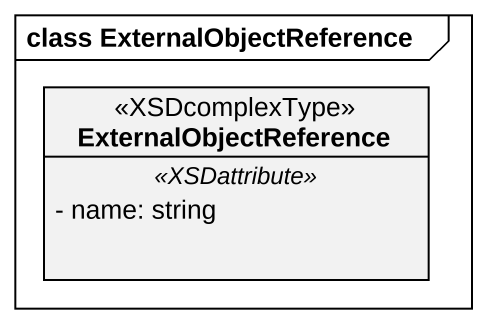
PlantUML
@startuml
mainframe class ExternalObjectReference
hide circle
hide empty members
skinparam classAttributeIconSize 0
class ExternalObjectReference <<XSDcomplexType>> {
  .. <<XSDattribute>> ..
  - name: string
}
@enduml
